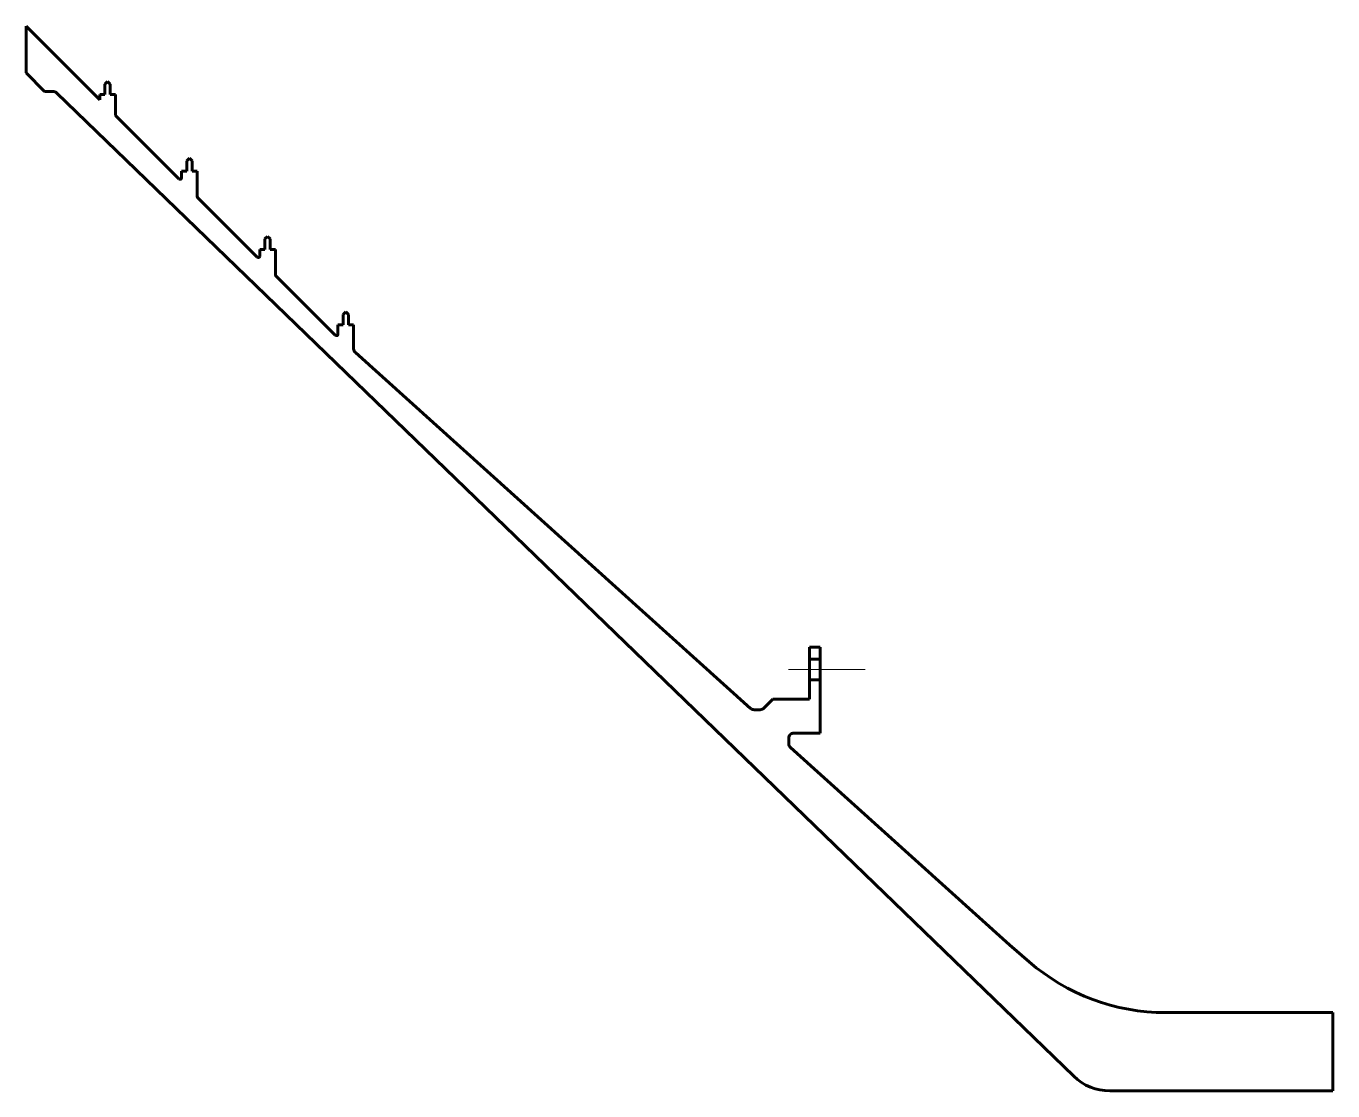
# Model space of a CAD drawing. Header units: millimetres. Extents: x -205 to 46, y 78 to 282.
import ezdxf

# ---------------------------------------------------------------- set-up
doc = ezdxf.new("R2010")
doc.units = ezdxf.units.MM
for name, pattern in [('K5LT_AXLED', [19.5, 15, -1.5, 1.5, -1.5]), ('K5LT_BASIC', [0]), ('K5LT_THIN', [0])]:
    doc.linetypes.add(name, pattern=pattern)

msp = doc.modelspace()

# ---------------------------------------------------------------- linework, layer by layer
at = {"color": 150, "linetype": 'K5LT_BASIC', "lineweight": 60, "true_color": 0x0080ff}
for p, q in [((-190.76, 268.25), (-204.91, 282.39)), ((-204.91, 282.39), (-204.91, 273.39)), ((-204.91, 273.39), (-201.37, 269.85)), ((-189.26, 271.75), (-189.76, 271.25)), ((-189.76, 271.25), (-189.76, 269.25)), ((-188.76, 271.25), (-189.26, 271.75)), ((-188.76, 269.25), (-188.76, 271.25)), ((-201.37, 269.85), (-199.77, 269.85)), ((-199.08, 269.57), (-3.65, 80.63)), ((-189.76, 269.25), (-190.76, 269.25)), ((-190.76, 269.25), (-190.76, 268.25)), ((-187.76, 269.25), (-188.76, 269.25)), ((-187.76, 265.25), (-187.76, 269.25)), ((-175.55, 253.03), (-187.76, 265.25)), ((-173.54, 257.02), (-174.04, 256.52)), ((-174.04, 256.52), (-174.04, 254.52)), ((-173.04, 256.52), (-173.54, 257.02)), ((-173.04, 254.52), (-173.04, 256.52)), ((-174.04, 254.52), (-175.04, 254.52)), ((-175.04, 254.52), (-175.04, 253.24)), ((-172.04, 254.52), (-173.04, 254.52)), ((-172.04, 249.64), (-172.04, 254.52)), ((-172.01, 249.53), (-172.04, 249.64)), ((-171.95, 249.43), (-172.01, 249.53)), ((-160.53, 238.01), (-171.95, 249.43)), ((-158.52, 242), (-159.02, 241.5)), ((-159.02, 241.5), (-159.02, 239.5)), ((-158.02, 241.5), (-158.52, 242)), ((-158.02, 239.5), (-158.02, 241.5)), ((-159.02, 239.5), (-160.02, 239.5)), ((-160.02, 239.5), (-160.02, 238.22)), ((-157.02, 239.5), (-158.02, 239.5)), ((-157.02, 234.62), (-157.02, 239.5)), ((-156.99, 234.51), (-157.02, 234.62)), ((-156.93, 234.41), (-156.99, 234.51)), ((-145.51, 222.99), (-156.93, 234.41)), ((-143.5, 227.48), (-144, 226.98)), ((-144, 226.98), (-144, 224.98)), ((-143, 226.98), (-143.5, 227.48)), ((-143, 224.98), (-143, 226.98)), ((-144, 224.98), (-145, 224.98)), ((-145, 224.98), (-145, 223.2)), ((-142, 224.98), (-143, 224.98)), ((-142, 220.42), (-142, 224.98)), ((-65.74, 151.31), (-141.66, 219.68)), ((-52.4, 163.06), (-54.45, 163.06)), ((-54.45, 163.06), (-54.45, 153.06)), ((-52.4, 160.79), (-54.45, 160.79)), ((-52.4, 146.57), (-52.4, 163.06)), ((-52.4, 156.79), (-54.45, 156.79)), ((-63.87, 151.06), (-65.07, 151.06)), ((-61.45, 153.06), (-63.16, 151.35)), ((-54.45, 153.06), (-61.45, 153.06)), ((-57.4, 146.57), (-52.4, 146.57)), ((46.12, 92.85), (46.12, 77.82)), ((3.3, 77.82), (46.12, 77.82))]:
    msp.add_line(p, q, dxfattribs=at)
at = {"color": 7, "linetype": 'K5LT_THIN', "lineweight": 18}
for p, q in [((-197.87, 275.35), (-197.86, 275.37)), ((-202.39, 270.84), (-202.37, 270.85)), ((-194.24, 264.85), (-194.22, 264.87)), ((-187.25, 264.76), (-187.27, 264.75)), ((-190.62, 261.39), (-190.64, 261.37)), ((-176.66, 254.14), (-176.65, 254.15)), ((-179.85, 250.95), (-179.83, 250.97)), ((-176.24, 247.49), (-176.25, 247.48)), ((-161.86, 233.59), (-161.86, 233.58)), ((-155.45, 232.93), (-155.43, 232.94)), ((-158.27, 230.11), (-158.26, 230.11)), ((-77.75, 162.13), (-77.75, 162.13)), ((-74.03, 158.78), (-74.03, 158.78)), ((-54.45, 157.15), (-54.46, 157.14)), ((-58.52, 153.08), (-58.54, 153.06)), ((-52.4, 152.12), (-52.33, 152.2)), ((-37.37, 125.13), (-37.36, 125.14)), ((-33.63, 121.79), (-33.64, 121.78)), ((-26.18, 115.08), (-26.19, 115.06)), ((-22.46, 111.71), (-22.45, 111.73))]:
    msp.add_line(p, q, dxfattribs=at)
at = {"color": 30, "linetype": 'K5LT_AXLED', "lineweight": 18, "true_color": 0xff8000}
msp.add_line((-58.43, 158.79), (-43.7, 158.79), dxfattribs=at)
at = {"color": 150, "linetype": 'K5LT_BASIC', "lineweight": 60, "true_color": 0x0080ff}
msp.add_lwpolyline([(46.12, 92.85), (16.07, 92.85), (13.99, 92.85, -0.180444), (-12.25, 102.64), (-15.98, 105.87), (-58.07, 143.77, -0.212585), (-58.4, 144.52), (-58.4, 145.57, -0.414214), (-57.4, 146.57)], format="xyb", dxfattribs=at)
msp.add_arc((3.3, 87.82), 10, 225.9678, 270, dxfattribs=at)
for points, knots in [([(-199.77, 269.85), (-199.65, 269.85), (-199.39, 269.81), (-199.17, 269.66), (-199.08, 269.57)], [0, 0, 0, 0, 0.3815676, 0.7631362, 0.7631362, 0.7631362, 0.7631362]), ([(-175.04, 253.24), (-175.06, 253.14), (-175.18, 252.88), (-175.45, 252.97), (-175.55, 253.03)], [0, 0, 0, 0, 0.3333409, 0.6666826, 0.6666826, 0.6666826, 0.6666826]), ([(-172.04, 249.64), (-172.04, 249.6), (-172.02, 249.52), (-171.98, 249.46), (-171.95, 249.43)], [0, 0, 0, 0, 0.117052, 0.2341043, 0.2341043, 0.2341043, 0.2341043]), ([(-160.02, 238.22), (-160.04, 238.11), (-160.16, 237.86), (-160.43, 237.95), (-160.53, 238.01)], [0, 0, 0, 0, 0.3333442, 0.6666879, 0.6666879, 0.6666879, 0.6666879]), ([(-157.02, 234.62), (-157.02, 234.58), (-157, 234.5), (-156.96, 234.44), (-156.93, 234.41)], [0, 0, 0, 0, 0.1170551, 0.23411, 0.23411, 0.23411, 0.23411]), ([(-145, 223.2), (-145.02, 223.09), (-145.14, 222.84), (-145.41, 222.93), (-145.51, 222.99)], [0, 0, 0, 0, 0.3333409, 0.6666826, 0.6666826, 0.6666826, 0.6666826]), ([(-142, 220.42), (-141.99, 220.28), (-141.94, 220), (-141.77, 219.77), (-141.66, 219.68)], [0, 0, 0, 0, 0.4158236, 0.8316469, 0.8316469, 0.8316469, 0.8316469]), ([(-65.74, 151.31), (-65.65, 151.23), (-65.43, 151.1), (-65.19, 151.06), (-65.07, 151.06)], [0, 0, 0, 0, 0.364471, 0.7289422, 0.7289422, 0.7289422, 0.7289422]), ([(-63.16, 151.35), (-63.25, 151.26), (-63.47, 151.11), (-63.74, 151.06), (-63.87, 151.06)], [0, 0, 0, 0, 0.3901805, 0.7803618, 0.7803618, 0.7803618, 0.7803618])]:
    msp.add_open_spline(points, degree=3, knots=knots, dxfattribs=at)

doc.saveas('drawing.dxf')
